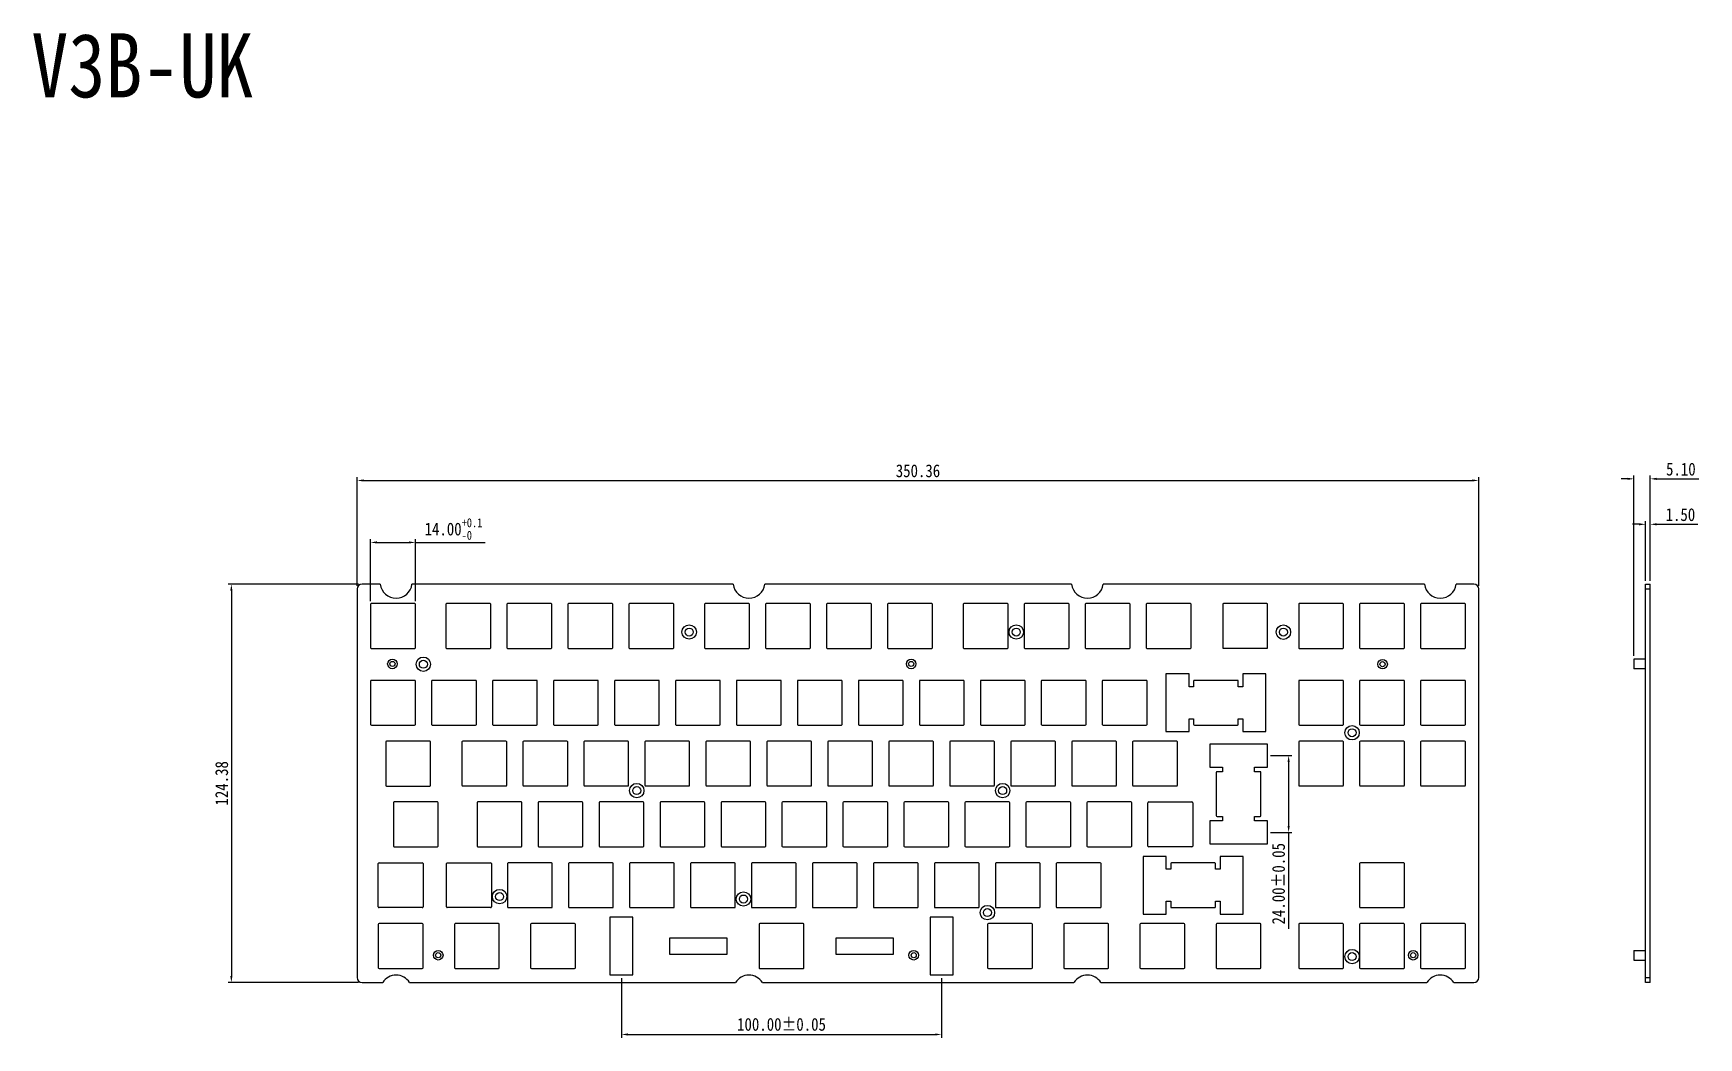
# Model space of a CAD drawing. Header units: millimetres. Extents: x -14 to 1164, y 2 to 864.
# Drawn here: x 644 to 1164, y 3 to 316 of the extents above; entities that cross this region are included whole.
import ezdxf

# ---------------------------------------------------------------- set-up
doc = ezdxf.new("R2010")
doc.units = ezdxf.units.MM
doc.header["$LTSCALE"] = 16.335
doc.header["$PDMODE"] = 3
doc.header["$PDSIZE"] = 8
doc.layers.get('0').update_dxf_attribs({"linetype": 'CONTINUOUS'})
doc.layers.get('Defpoints').update_dxf_attribs({"linetype": 'CONTINUOUS'})
doc.layers.add('标注尺寸', color=2, linetype='CONTINUOUS')
doc.layers.add('辅助线', color=8, linetype='CONTINUOUS')
doc.styles.get("Standard").update_dxf_attribs({"font": '', "width": 0.85, "height": 4})
doc.styles.get('Standard').set_extended_font_data('SimSun')
doc.dimstyles.get("Standard").update_dxf_attribs({"dimtxt": 2.5, "dimasz": 2, "dimexe": 1, "dimexo": 1, "dimgap": 1, "dimtad": 1, "dimzin": 1, "dimdsep": 46, "dimtxsty": 'Standard', "dimcen": 0.09, "dimadec": 0, "dimazin": 2, "dimtp": 0.01, "dimtm": 0.01, "dimtfac": 1, "dimtofl": 0, "dimtmove": 0, "dimatfit": 3, "dimfxl": 1, "dimtolj": 1, "dimarcsym": 0})

# ---------------------------------------------------------------- blocks, each defined once
blk = doc.blocks.new('*D8')
at = {"layer": 'Defpoints', "color": 0}
for p in [(1095.61, 176.78), (745.25, 142.88), (1095.61, 142.88)]:
    blk.add_point(p, dxfattribs=at)
at = {"layer": '标注尺寸', "color": 0, "lineweight": -2}
for p, q in [((745.25, 143.88), (745.25, 177.78)), ((1095.61, 143.88), (1095.61, 177.78)), ((747.25, 176.78), (1093.61, 176.78))]:
    blk.add_line(p, q, dxfattribs=at)
at = {"layer": '标注尺寸', "color": 0}
for points in [[(747.25, 177.11), (747.25, 176.45), (745.25, 176.78)], [(1093.61, 177.11), (1093.61, 176.45), (1095.61, 176.78)]]:
    blk.add_solid(points, dxfattribs=at)
at = {"layer": '标注尺寸', "color": 0, "insert": (920.43, 179.78), "char_height": 4, "attachment_point": 5}
blk.add_mtext('\\A1;350.36', dxfattribs=at)
blk = doc.blocks.new('*D9')
at = {"layer": 'Defpoints', "color": 0}
for p in [(746.6, 144.38), (705.92, 20), (746.6, 20)]:
    blk.add_point(p, dxfattribs=at)
at = {"layer": '标注尺寸', "color": 0, "lineweight": -2}
for p, q in [((745.6, 144.38), (704.92, 144.38)), ((705.92, 142.38), (705.92, 22)), ((745.6, 20), (704.92, 20))]:
    blk.add_line(p, q, dxfattribs=at)
at = {"layer": '标注尺寸', "color": 0}
for points in [[(705.59, 142.38), (706.26, 142.38), (705.92, 144.38)], [(705.59, 22), (706.26, 22), (705.92, 20)]]:
    blk.add_solid(points, dxfattribs=at)
at = {"layer": '标注尺寸', "color": 0, "insert": (702.92, 82.19), "char_height": 4, "attachment_point": 5, "rotation": 90}
blk.add_mtext('\\A1;124.38', dxfattribs=at)
blk = doc.blocks.new('*D10')
at = {"layer": 'Defpoints', "color": 0}
for p in [(1149.19, 177.29), (1149.19, 144.38), (1144.09, 120.98)]:
    blk.add_point(p, dxfattribs=at)
at = {"layer": '标注尺寸', "color": 0, "lineweight": -2}
for p, q in [((1142.09, 177.29), (1140.09, 177.29)), ((1144.09, 121.98), (1144.09, 178.29)), ((1149.19, 145.38), (1149.19, 178.29)), ((1151.19, 177.29), (1164.33, 177.29))]:
    blk.add_line(p, q, dxfattribs=at)
at = {"layer": '标注尺寸', "color": 0}
for points in [[(1142.09, 177.62), (1142.09, 176.95), (1144.09, 177.29)], [(1151.19, 177.62), (1151.19, 176.95), (1149.19, 177.29)]]:
    blk.add_solid(points, dxfattribs=at)
at = {"layer": '标注尺寸', "color": 0, "insert": (1158.76, 180.29), "char_height": 4, "attachment_point": 5}
blk.add_mtext('\\A1;5.10', dxfattribs=at)
blk = doc.blocks.new('*D11')
at = {"layer": 'Defpoints', "color": 0}
for p in [(1149.19, 163.09), (1147.69, 144.38), (1149.19, 144.38)]:
    blk.add_point(p, dxfattribs=at)
at = {"layer": '标注尺寸', "color": 0, "lineweight": -2}
for p, q in [((1145.69, 163.09), (1143.69, 163.09)), ((1147.69, 145.38), (1147.69, 164.09)), ((1149.19, 145.38), (1149.19, 164.09)), ((1151.19, 163.09), (1164.06, 163.09))]:
    blk.add_line(p, q, dxfattribs=at)
at = {"layer": '标注尺寸', "color": 0}
for points in [[(1145.69, 163.42), (1145.69, 162.75), (1147.69, 163.09)], [(1151.19, 163.42), (1151.19, 162.75), (1149.19, 163.09)]]:
    blk.add_solid(points, dxfattribs=at)
at = {"layer": '标注尺寸', "color": 0, "insert": (1158.62, 166.09), "char_height": 4, "attachment_point": 5}
blk.add_mtext('\\A1;1.50', dxfattribs=at)
blk = doc.blocks.new('*D12')
at = {"layer": 'Defpoints', "color": 0}
for p in [(763.41, 157.43), (749.41, 138.12), (763.41, 138.12)]:
    blk.add_point(p, dxfattribs=at)
at = {"layer": '标注尺寸', "color": 0, "lineweight": -2}
for p, q in [((749.41, 139.12), (749.41, 158.43)), ((751.41, 157.43), (761.41, 157.43)), ((763.41, 139.12), (763.41, 158.43)), ((763.41, 157.43), (785.23, 157.43))]:
    blk.add_line(p, q, dxfattribs=at)
at = {"layer": '标注尺寸', "color": 0}
for points in [[(751.41, 157.76), (751.41, 157.09), (749.41, 157.43)], [(761.41, 157.76), (761.41, 157.09), (763.41, 157.43)]]:
    blk.add_solid(points, dxfattribs=at)
at = {"layer": '标注尺寸', "color": 0, "insert": (775.32, 161.62), "char_height": 4, "attachment_point": 5}
blk.add_mtext('\\A1;14.00{\\H0.7x;\\S+0.1^ -0;}', dxfattribs=at)
blk = doc.blocks.new('*D7')
at = {"layer": 'Defpoints', "color": 0}
for p in [(827.8, 22.35), (927.8, 22.35), (927.8, 3.74)]:
    blk.add_point(p, dxfattribs=at)
at = {"layer": '标注尺寸', "color": 0, "lineweight": -2}
for p, q in [((827.8, 21.35), (827.8, 2.74)), ((927.8, 21.35), (927.8, 2.74)), ((829.8, 3.74), (925.8, 3.74))]:
    blk.add_line(p, q, dxfattribs=at)
at = {"layer": '标注尺寸', "color": 0}
for points in [[(829.8, 4.07), (829.8, 3.41), (827.8, 3.74)], [(925.8, 4.07), (925.8, 3.41), (927.8, 3.74)]]:
    blk.add_solid(points, dxfattribs=at)
at = {"layer": '标注尺寸', "color": 0, "insert": (877.8, 6.88), "char_height": 4, "attachment_point": 5}
blk.add_mtext('\\A1;100.00%%P0.05', dxfattribs=at)
blk = doc.blocks.new('*D13')
at = {"layer": 'Defpoints', "color": 0}
for p in [(1029.6, 90.84), (1029.6, 66.84), (1036.23, 66.84)]:
    blk.add_point(p, dxfattribs=at)
at = {"layer": '标注尺寸', "color": 0, "lineweight": -2}
for p, q in [((1030.6, 90.84), (1037.23, 90.84)), ((1036.23, 88.84), (1036.23, 68.84)), ((1030.6, 66.84), (1037.23, 66.84)), ((1036.23, 66.84), (1036.23, 36.79))]:
    blk.add_line(p, q, dxfattribs=at)
at = {"layer": '标注尺寸', "color": 0}
for points in [[(1035.89, 88.84), (1036.56, 88.84), (1036.23, 90.84)], [(1035.89, 68.84), (1036.56, 68.84), (1036.23, 66.84)]]:
    blk.add_solid(points, dxfattribs=at)
at = {"layer": '标注尺寸', "color": 0, "insert": (1033.08, 50.82), "char_height": 4, "attachment_point": 5, "rotation": 90}
blk.add_mtext('\\A1;24.00%%P0.05', dxfattribs=at)

msp = doc.modelspace()

# ---------------------------------------------------------------- linework, layer by layer
at = {"color": 7, "linetype": 'Continuous'}
for p, q in [((745.25, 142.883), (745.25, 21.496)), ((752.44, 144.383), (746.75, 144.383)), ((862.673, 144.383), (762.358, 144.383)), ((968.406, 144.383), (872.591, 144.383)), ((1078.64, 144.383), (978.324, 144.383)), ((1094.111, 144.383), (1088.558, 144.383)), ((1095.611, 21.496), (1095.611, 142.883)), ((1147.686, 19.996), (1147.686, 144.383)), ((1147.686, 144.383), (1149.186, 144.383)), ((1147.686, 142.883), (1149.186, 142.883)), ((1149.186, 19.996), (1149.186, 144.383)), ((749.411, 138.122), (749.411, 124.522)), ((763.211, 138.322), (749.611, 138.322)), ((763.411, 124.522), (763.411, 138.122)), ((772.971, 138.122), (772.971, 124.522)), ((786.771, 138.322), (773.171, 138.322)), ((786.971, 124.522), (786.971, 138.122)), ((792.021, 138.122), (792.021, 124.522)), ((805.821, 138.322), (792.221, 138.322)), ((806.021, 124.522), (806.021, 138.122)), ((811.071, 138.122), (811.071, 124.522)), ((824.871, 138.322), (811.271, 138.322)), ((825.071, 124.522), (825.071, 138.122)), ((830.121, 138.122), (830.121, 124.522)), ((843.921, 138.322), (830.321, 138.322)), ((844.121, 124.522), (844.121, 138.122)), ((853.781, 138.122), (853.781, 124.522)), ((867.581, 138.322), (853.981, 138.322)), ((867.781, 124.522), (867.781, 138.122)), ((872.831, 138.122), (872.831, 124.522)), ((886.631, 138.322), (873.031, 138.322)), ((886.831, 124.522), (886.831, 138.122)), ((891.881, 138.122), (891.881, 124.522)), ((905.681, 138.322), (892.081, 138.322)), ((905.881, 124.522), (905.881, 138.122)), ((910.931, 138.122), (910.931, 124.522)), ((924.731, 138.322), (911.131, 138.322)), ((924.931, 124.522), (924.931, 138.122)), ((934.581, 138.122), (934.581, 124.522)), ((948.381, 138.322), (934.781, 138.322)), ((948.581, 124.522), (948.581, 138.122)), ((953.631, 138.122), (953.631, 124.522)), ((967.431, 138.322), (953.831, 138.322)), ((967.631, 124.522), (967.631, 138.122)), ((972.681, 138.122), (972.681, 124.522)), ((986.481, 138.322), (972.881, 138.322)), ((986.681, 124.522), (986.681, 138.122)), ((991.731, 138.122), (991.731, 124.522)), ((1005.531, 138.322), (991.931, 138.322)), ((1005.731, 124.522), (1005.731, 138.122)), ((1015.638, 138.154), (1015.638, 124.554)), ((1029.438, 138.354), (1015.838, 138.354)), ((1029.638, 124.554), (1029.638, 138.154)), ((1039.361, 138.122), (1039.361, 124.522)), ((1053.161, 138.322), (1039.561, 138.322)), ((1053.361, 124.522), (1053.361, 138.122)), ((1058.411, 138.122), (1058.411, 124.522)), ((1072.211, 138.322), (1058.611, 138.322)), ((1072.411, 124.522), (1072.411, 138.122)), ((1077.461, 138.122), (1077.461, 124.522)), ((1091.261, 138.322), (1077.661, 138.322)), ((1091.461, 124.522), (1091.461, 138.122)), ((749.611, 124.322), (763.211, 124.322)), ((773.171, 124.322), (786.771, 124.322)), ((792.221, 124.322), (805.821, 124.322)), ((811.271, 124.322), (824.871, 124.322)), ((830.321, 124.322), (843.921, 124.322)), ((853.981, 124.322), (867.581, 124.322)), ((873.031, 124.322), (886.631, 124.322)), ((892.081, 124.322), (905.681, 124.322)), ((911.131, 124.322), (924.731, 124.322)), ((934.781, 124.322), (948.381, 124.322)), ((953.831, 124.322), (967.431, 124.322)), ((972.881, 124.322), (986.481, 124.322)), ((991.931, 124.322), (1005.531, 124.322)), ((1015.838, 124.354), (1029.438, 124.354)), ((1039.561, 124.322), (1053.161, 124.322)), ((1058.611, 124.322), (1072.211, 124.322)), ((1077.661, 124.322), (1091.261, 124.322)), ((1144.086, 120.981), (1144.086, 117.981)), ((1147.686, 120.981), (1144.086, 120.981)), ((997.911, 116.354), (997.911, 98.354)), ((1005.111, 116.354), (997.911, 116.354)), ((1005.111, 112.354), (1005.111, 116.354)), ((1029.082, 116.354), (1021.939, 116.354)), ((1021.939, 116.354), (1021.939, 112.354)), ((1029.082, 98.354), (1029.082, 116.354)), ((1147.686, 117.981), (1144.086, 117.981)), ((1147.686, 117.903), (1144.086, 117.903)), ((749.411, 114.089), (749.411, 100.589)), ((763.161, 114.339), (749.661, 114.339)), ((763.411, 100.589), (763.411, 114.089)), ((768.461, 114.089), (768.461, 100.589)), ((782.211, 114.339), (768.711, 114.339)), ((782.461, 100.589), (782.461, 114.089)), ((787.511, 114.089), (787.511, 100.589)), ((801.261, 114.339), (787.761, 114.339)), ((801.511, 100.589), (801.511, 114.089)), ((806.561, 114.089), (806.561, 100.589)), ((820.311, 114.339), (806.811, 114.339)), ((820.561, 100.589), (820.561, 114.089)), ((825.611, 114.089), (825.611, 100.589)), ((839.361, 114.339), (825.861, 114.339)), ((839.611, 100.589), (839.611, 114.089)), ((844.661, 114.089), (844.661, 100.589)), ((858.411, 114.339), (844.911, 114.339)), ((858.661, 100.589), (858.661, 114.089)), ((863.711, 114.089), (863.711, 100.589)), ((877.461, 114.339), (863.961, 114.339)), ((877.711, 100.589), (877.711, 114.089)), ((882.761, 114.089), (882.761, 100.589)), ((896.511, 114.339), (883.011, 114.339)), ((896.761, 100.589), (896.761, 114.089)), ((901.811, 114.089), (901.811, 100.589)), ((915.561, 114.339), (902.061, 114.339)), ((915.811, 100.589), (915.811, 114.089)), ((920.861, 114.089), (920.861, 100.589)), ((934.611, 114.339), (921.111, 114.339)), ((934.861, 100.589), (934.861, 114.089)), ((939.911, 114.089), (939.911, 100.589)), ((953.661, 114.339), (940.161, 114.339)), ((953.911, 100.589), (953.911, 114.089)), ((958.961, 114.089), (958.961, 100.589)), ((972.711, 114.339), (959.211, 114.339)), ((972.961, 100.589), (972.961, 114.089)), ((978.011, 114.089), (978.011, 100.589)), ((991.761, 114.339), (978.261, 114.339)), ((992.011, 100.589), (992.011, 114.089)), ((1006.526, 112.354), (1005.111, 112.354)), ((1006.526, 114.059), (1006.526, 112.354)), ((1020.216, 114.339), (1006.806, 114.339)), ((1020.496, 112.354), (1020.496, 114.059)), ((1021.939, 112.354), (1020.496, 112.354)), ((1039.361, 114.089), (1039.361, 100.589)), ((1053.111, 114.339), (1039.611, 114.339)), ((1053.361, 100.589), (1053.361, 114.089)), ((1058.411, 114.089), (1058.411, 100.589)), ((1072.161, 114.339), (1058.661, 114.339)), ((1072.411, 100.589), (1072.411, 114.089)), ((1077.461, 114.089), (1077.461, 100.589)), ((1091.211, 114.339), (1077.711, 114.339)), ((1091.461, 100.589), (1091.461, 114.089)), ((749.661, 100.339), (763.161, 100.339)), ((768.711, 100.339), (782.211, 100.339)), ((787.761, 100.339), (801.261, 100.339)), ((806.811, 100.339), (820.311, 100.339)), ((825.861, 100.339), (839.361, 100.339)), ((844.911, 100.339), (858.411, 100.339)), ((863.961, 100.339), (877.461, 100.339)), ((883.011, 100.339), (896.511, 100.339)), ((902.061, 100.339), (915.561, 100.339)), ((921.111, 100.339), (934.611, 100.339)), ((940.161, 100.339), (953.661, 100.339)), ((959.211, 100.339), (972.711, 100.339)), ((978.261, 100.339), (991.761, 100.339)), ((1005.111, 102.354), (1006.526, 102.354)), ((1005.111, 98.354), (1005.111, 102.354)), ((1006.526, 102.354), (1006.526, 100.619)), ((1006.806, 100.339), (1020.216, 100.339)), ((1020.496, 102.354), (1021.939, 102.354)), ((1020.496, 100.619), (1020.496, 102.354)), ((1021.939, 102.354), (1021.939, 98.354)), ((1039.611, 100.339), (1053.111, 100.339)), ((1058.661, 100.339), (1072.161, 100.339)), ((1077.711, 100.339), (1091.211, 100.339)), ((754.161, 95.089), (754.161, 81.589)), ((767.911, 95.339), (754.411, 95.339)), ((768.161, 81.589), (768.161, 95.089)), ((777.946, 95.104), (777.946, 81.604)), ((791.696, 95.354), (778.196, 95.354)), ((791.946, 81.604), (791.946, 95.104)), ((796.996, 95.104), (796.996, 81.604)), ((810.746, 95.354), (797.246, 95.354)), ((810.996, 81.604), (810.996, 95.104)), ((816.046, 95.104), (816.046, 81.604)), ((829.796, 95.354), (816.296, 95.354)), ((830.046, 81.604), (830.046, 95.104)), ((835.096, 95.104), (835.096, 81.604)), ((848.846, 95.354), (835.346, 95.354)), ((849.096, 81.604), (849.096, 95.104)), ((854.146, 95.104), (854.146, 81.604)), ((867.896, 95.354), (854.396, 95.354)), ((868.146, 81.604), (868.146, 95.104)), ((873.196, 95.104), (873.196, 81.604)), ((886.946, 95.354), (873.446, 95.354)), ((887.196, 81.604), (887.196, 95.104)), ((892.246, 95.104), (892.246, 81.604)), ((905.996, 95.354), (892.496, 95.354)), ((906.246, 81.604), (906.246, 95.104)), ((911.296, 95.104), (911.296, 81.604)), ((925.046, 95.354), (911.546, 95.354)), ((925.296, 81.604), (925.296, 95.104)), ((930.346, 95.104), (930.346, 81.604)), ((944.096, 95.354), (930.596, 95.354)), ((944.346, 81.604), (944.346, 95.104)), ((949.396, 95.104), (949.396, 81.604)), ((963.146, 95.354), (949.646, 95.354)), ((963.396, 81.604), (963.396, 95.104)), ((968.446, 95.104), (968.446, 81.604)), ((982.196, 95.354), (968.696, 95.354)), ((982.446, 81.604), (982.446, 95.104)), ((987.496, 95.104), (987.496, 81.604)), ((1001.246, 95.354), (987.746, 95.354)), ((997.911, 98.354), (1005.111, 98.354)), ((1001.496, 81.604), (1001.496, 95.104)), ((1021.939, 98.354), (1029.082, 98.354)), ((1039.361, 95.104), (1039.361, 81.604)), ((1053.111, 95.354), (1039.611, 95.354)), ((1053.361, 81.604), (1053.361, 95.104)), ((1058.411, 95.104), (1058.411, 81.604)), ((1072.161, 95.354), (1058.661, 95.354)), ((1072.411, 81.604), (1072.411, 95.104)), ((1077.461, 95.104), (1077.461, 81.604)), ((1091.211, 95.354), (1077.711, 95.354)), ((1091.461, 81.604), (1091.461, 95.104)), ((754.411, 81.339), (767.911, 81.339)), ((778.196, 81.354), (791.696, 81.354)), ((797.246, 81.354), (810.746, 81.354)), ((816.296, 81.354), (829.796, 81.354)), ((835.346, 81.354), (848.846, 81.354)), ((854.396, 81.354), (867.896, 81.354)), ((873.446, 81.354), (886.946, 81.354)), ((892.496, 81.354), (905.996, 81.354)), ((911.546, 81.354), (925.046, 81.354)), ((930.596, 81.354), (944.096, 81.354)), ((949.646, 81.354), (963.146, 81.354)), ((968.696, 81.354), (982.196, 81.354)), ((987.746, 81.354), (1001.246, 81.354)), ((1039.611, 81.354), (1053.111, 81.354)), ((1058.661, 81.354), (1072.161, 81.354)), ((1077.711, 81.354), (1091.211, 81.354)), ((756.536, 76.104), (756.536, 62.604)), ((770.286, 76.354), (756.786, 76.354)), ((770.536, 62.604), (770.536, 76.104)), ((782.696, 76.104), (782.696, 62.604)), ((796.446, 76.354), (782.946, 76.354)), ((796.696, 62.604), (796.696, 76.104)), ((801.746, 76.104), (801.746, 62.604)), ((815.496, 76.354), (801.996, 76.354)), ((815.746, 62.604), (815.746, 76.104)), ((820.796, 76.104), (820.796, 62.604)), ((834.546, 76.354), (821.046, 76.354)), ((834.796, 62.604), (834.796, 76.104)), ((839.846, 76.104), (839.846, 62.604)), ((853.596, 76.354), (840.096, 76.354)), ((853.846, 62.604), (853.846, 76.104)), ((858.896, 76.104), (858.896, 62.604)), ((872.646, 76.354), (859.146, 76.354)), ((872.896, 62.604), (872.896, 76.104)), ((877.946, 76.104), (877.946, 62.604)), ((891.696, 76.354), (878.196, 76.354)), ((891.946, 62.604), (891.946, 76.104)), ((896.996, 76.104), (896.996, 62.604)), ((910.746, 76.354), (897.246, 76.354)), ((910.996, 62.604), (910.996, 76.104)), ((916.046, 76.104), (916.046, 62.604)), ((929.796, 76.354), (916.296, 76.354)), ((930.046, 62.604), (930.046, 76.104)), ((935.096, 76.104), (935.096, 62.604)), ((948.846, 76.354), (935.346, 76.354)), ((949.096, 62.604), (949.096, 76.104)), ((954.146, 76.104), (954.146, 62.604)), ((967.896, 76.354), (954.396, 76.354)), ((968.146, 62.604), (968.146, 76.104)), ((973.196, 76.104), (973.196, 62.604)), ((986.946, 76.354), (973.446, 76.354)), ((987.196, 62.604), (987.196, 76.104)), ((756.786, 62.354), (770.286, 62.354)), ((782.946, 62.354), (796.446, 62.354)), ((805.946, 57.354), (792.446, 57.354)), ((801.996, 62.354), (815.496, 62.354)), ((824.996, 57.354), (811.496, 57.354)), ((821.046, 62.354), (834.546, 62.354)), ((844.046, 57.354), (830.546, 57.354)), ((840.096, 62.354), (853.596, 62.354)), ((863.096, 57.354), (849.596, 57.354)), ((859.146, 62.354), (872.646, 62.354)), ((882.146, 57.354), (868.646, 57.354)), ((878.196, 62.354), (891.696, 62.354)), ((901.196, 57.354), (887.696, 57.354)), ((897.246, 62.354), (910.746, 62.354)), ((920.246, 57.354), (906.746, 57.354)), ((916.296, 62.354), (929.796, 62.354)), ((939.296, 57.354), (925.796, 57.354)), ((935.346, 62.354), (948.846, 62.354)), ((958.346, 57.354), (944.846, 57.354)), ((954.396, 62.354), (967.896, 62.354)), ((977.396, 57.354), (963.896, 57.354)), ((973.446, 62.354), (986.946, 62.354)), ((997.986, 59.354), (990.786, 59.354)), ((990.786, 59.354), (990.786, 41.354)), ((997.986, 55.354), (997.986, 59.354)), ((1013.136, 57.354), (999.636, 57.354)), ((1021.986, 59.354), (1014.786, 59.354)), ((1014.786, 59.354), (1014.786, 55.354)), ((1021.986, 41.354), (1021.986, 59.354)), ((1072.161, 57.354), (1058.661, 57.354)), ((792.196, 57.104), (792.196, 43.604)), ((806.196, 43.604), (806.196, 57.104)), ((811.246, 57.104), (811.246, 43.604)), ((825.246, 43.604), (825.246, 57.104)), ((830.296, 57.104), (830.296, 43.604)), ((844.296, 43.604), (844.296, 57.104)), ((849.346, 57.104), (849.346, 43.604)), ((863.346, 43.604), (863.346, 57.104)), ((868.396, 57.104), (868.396, 43.604)), ((882.396, 43.604), (882.396, 57.104)), ((887.446, 57.104), (887.446, 43.604)), ((901.446, 43.604), (901.446, 57.104)), ((906.496, 57.104), (906.496, 43.604)), ((920.496, 43.604), (920.496, 57.104)), ((925.546, 57.104), (925.546, 43.604)), ((939.546, 43.604), (939.546, 57.104)), ((944.596, 57.104), (944.596, 43.604)), ((958.596, 43.604), (958.596, 57.104)), ((963.646, 57.104), (963.646, 43.604)), ((977.646, 43.604), (977.646, 57.104)), ((999.386, 55.354), (997.986, 55.354)), ((999.386, 57.104), (999.386, 55.354)), ((1013.386, 55.354), (1013.386, 57.104)), ((1014.786, 55.354), (1013.386, 55.354)), ((1058.411, 57.104), (1058.411, 43.604)), ((1072.411, 43.604), (1072.411, 57.104)), ((792.446, 43.354), (805.946, 43.354)), ((811.496, 43.354), (824.996, 43.354)), ((830.546, 43.354), (844.046, 43.354)), ((849.596, 43.354), (863.096, 43.354)), ((868.646, 43.354), (882.146, 43.354)), ((887.696, 43.354), (901.196, 43.354)), ((906.746, 43.354), (920.246, 43.354)), ((925.796, 43.354), (939.296, 43.354)), ((944.846, 43.354), (958.346, 43.354)), ((963.896, 43.354), (977.396, 43.354)), ((997.986, 45.354), (999.386, 45.354)), ((997.986, 41.354), (997.986, 45.354)), ((999.386, 45.354), (999.386, 43.604)), ((999.636, 43.354), (1013.136, 43.354)), ((1013.386, 45.354), (1014.786, 45.354)), ((1013.386, 43.604), (1013.386, 45.354)), ((1014.786, 45.354), (1014.786, 41.354)), ((1058.661, 43.354), (1072.161, 43.354)), ((751.821, 38.104), (751.821, 24.604)), ((765.571, 38.354), (752.071, 38.354)), ((765.821, 24.604), (765.821, 38.104)), ((775.621, 38.104), (775.621, 24.604)), ((789.371, 38.354), (775.871, 38.354)), ((789.621, 24.604), (789.621, 38.104)), ((799.421, 38.104), (799.421, 24.604)), ((813.171, 38.354), (799.671, 38.354)), ((813.421, 24.604), (813.421, 38.104)), ((824.196, 40.354), (824.196, 22.354)), ((831.396, 40.354), (824.196, 40.354)), ((831.396, 22.354), (831.396, 40.354)), ((870.796, 38.154), (870.796, 24.554)), ((884.596, 38.354), (870.996, 38.354)), ((884.796, 24.554), (884.796, 38.154)), ((924.196, 40.354), (924.196, 22.354)), ((931.396, 40.354), (924.196, 40.354)), ((931.396, 22.354), (931.396, 40.354)), ((942.171, 38.104), (942.171, 24.604)), ((955.921, 38.354), (942.421, 38.354)), ((956.171, 24.604), (956.171, 38.104)), ((965.971, 38.104), (965.971, 24.604)), ((979.721, 38.354), (966.221, 38.354)), ((979.971, 24.604), (979.971, 38.104)), ((989.771, 38.104), (989.771, 24.604)), ((1003.521, 38.354), (990.021, 38.354)), ((990.786, 41.354), (997.986, 41.354)), ((1003.771, 24.604), (1003.771, 38.104)), ((1013.571, 38.104), (1013.571, 24.604)), ((1027.321, 38.354), (1013.821, 38.354)), ((1014.786, 41.354), (1021.986, 41.354)), ((1027.571, 24.604), (1027.571, 38.104)), ((1039.361, 38.104), (1039.361, 24.604)), ((1053.111, 38.354), (1039.611, 38.354)), ((1053.361, 24.604), (1053.361, 38.104)), ((1058.411, 38.104), (1058.411, 24.604)), ((1072.161, 38.354), (1058.661, 38.354)), ((1072.411, 24.604), (1072.411, 38.104)), ((1077.461, 38.104), (1077.461, 24.604)), ((1091.211, 38.354), (1077.711, 38.354)), ((1091.461, 24.604), (1091.461, 38.104)), ((842.796, 33.854), (842.796, 28.854)), ((860.796, 33.854), (842.796, 33.854)), ((860.796, 28.854), (860.796, 33.854)), ((894.796, 33.854), (894.796, 28.854)), ((912.796, 33.854), (894.796, 33.854)), ((912.796, 28.854), (912.796, 33.854)), ((842.796, 28.854), (860.796, 28.854)), ((894.796, 28.854), (912.796, 28.854)), ((1144.086, 29.995), (1147.686, 29.995)), ((1144.086, 29.995), (1144.086, 26.995)), ((1144.086, 26.995), (1147.686, 26.995)), ((752.071, 24.354), (765.571, 24.354)), ((775.871, 24.354), (789.371, 24.354)), ((799.671, 24.354), (813.171, 24.354)), ((824.196, 22.354), (831.396, 22.354)), ((870.996, 24.354), (884.596, 24.354)), ((924.196, 22.354), (931.396, 22.354)), ((942.421, 24.354), (955.921, 24.354)), ((966.221, 24.354), (979.721, 24.354)), ((990.021, 24.354), (1003.521, 24.354)), ((1013.821, 24.354), (1027.321, 24.354)), ((1039.611, 24.354), (1053.111, 24.354)), ((1058.661, 24.354), (1072.161, 24.354)), ((1077.711, 24.354), (1091.211, 24.354)), ((1147.686, 21.496), (1149.186, 21.496)), ((746.75, 19.996), (753.196, 19.996)), ((761.601, 19.996), (863.43, 19.996)), ((871.835, 19.996), (969.163, 19.996)), ((977.568, 19.996), (1079.396, 19.996)), ((1087.801, 19.996), (1094.111, 19.996)), ((1149.186, 19.996), (1147.686, 19.996))]:
    msp.add_line(p, q, dxfattribs=at)
for p, q in [((1011.599, 94.411), (1011.599, 87.267)), ((1029.599, 94.411), (1011.599, 94.411)), ((1029.599, 87.267), (1029.599, 94.411)), ((1011.599, 87.267), (1015.599, 87.267)), ((1013.584, 85.544), (1013.584, 72.134)), ((1015.599, 85.824), (1013.864, 85.824)), ((1015.599, 87.267), (1015.599, 85.824)), ((1025.599, 85.824), (1025.599, 87.267)), ((1025.599, 87.267), (1029.599, 87.267)), ((1027.304, 85.824), (1025.599, 85.824)), ((1027.584, 72.134), (1027.584, 85.544)), ((992.261, 62.604), (992.261, 76.104)), ((992.511, 76.354), (1006.011, 76.354)), ((1006.261, 76.104), (1006.261, 62.604)), ((1011.599, 70.439), (1011.599, 63.239)), ((1015.599, 70.439), (1011.599, 70.439)), ((1013.864, 71.854), (1015.599, 71.854)), ((1015.599, 71.854), (1015.599, 70.439)), ((1025.599, 70.439), (1025.599, 71.854)), ((1025.599, 71.854), (1027.304, 71.854)), ((1029.599, 70.439), (1025.599, 70.439)), ((1029.599, 63.239), (1029.599, 70.439)), ((1011.599, 63.239), (1029.599, 63.239)), ((752.071, 57.354), (765.571, 57.354)), ((773.396, 57.354), (786.896, 57.354)), ((1006.011, 62.354), (992.511, 62.354)), ((751.821, 43.604), (751.821, 57.104)), ((765.821, 57.104), (765.821, 43.604)), ((773.146, 43.604), (773.146, 57.104)), ((787.146, 57.104), (787.146, 43.604)), ((765.571, 43.354), (752.071, 43.354)), ((786.896, 43.354), (773.396, 43.354))]:
    msp.add_line(p, q)
for centre, radius in [((848.951, 129.442), 2.25), ((848.951, 129.442), 1.25), ((951.131, 129.442), 2.25), ((951.131, 129.442), 1.25), ((1034.581, 129.409), 2.25), ((1034.581, 129.409), 1.25), ((765.901, 119.384), 2.25), ((765.901, 119.384), 1.25), ((1056.036, 97.979), 2.25), ((1056.036, 97.979), 1.25), ((832.581, 79.904), 2.25), ((832.581, 79.904), 1.25), ((946.881, 79.904), 2.25), ((946.881, 79.904), 1.25), ((789.726, 46.809), 2.25), ((789.726, 46.809), 1.25), ((865.911, 46.054), 2.25), ((865.911, 46.054), 1.25), ((942.111, 41.804), 2.25), ((942.111, 41.804), 1.25), ((1056.051, 28.059), 2.25), ((1056.051, 28.059), 1.25)]:
    msp.add_circle(centre, radius, dxfattribs=at)
for centre, radius, start, end in [((746.75, 142.883), 1.5, 90, 180), ((757.399, 145.023), 5, 187.35272, 352.64728), ((867.632, 145.023), 5, 187.35272, 352.64728), ((973.365, 145.023), 5, 187.35272, 352.64728), ((1083.599, 145.023), 5, 187.35272, 352.64728), ((1094.111, 142.883), 1.5, 0, 90), ((749.611, 138.122), 0.2, 90, 180), ((763.211, 138.122), 0.2, 0, 90), ((773.171, 138.122), 0.2, 90, 180), ((786.771, 138.122), 0.2, 0, 90), ((792.221, 138.122), 0.2, 90, 180), ((805.821, 138.122), 0.2, 0, 90), ((811.271, 138.122), 0.2, 90, 180), ((824.871, 138.122), 0.2, 0, 90), ((830.321, 138.122), 0.2, 90, 180), ((843.921, 138.122), 0.2, 0, 90), ((853.981, 138.122), 0.2, 90, 180), ((867.581, 138.122), 0.2, 0, 90), ((873.031, 138.122), 0.2, 90, 180), ((886.631, 138.122), 0.2, 0, 90), ((892.081, 138.122), 0.2, 90, 180), ((905.681, 138.122), 0.2, 0, 90), ((911.131, 138.122), 0.2, 90, 180), ((924.731, 138.122), 0.2, 0, 90), ((934.781, 138.122), 0.2, 90, 180), ((948.381, 138.122), 0.2, 0, 90), ((953.831, 138.122), 0.2, 90, 180), ((967.431, 138.122), 0.2, 0, 90), ((972.881, 138.122), 0.2, 90, 180), ((986.481, 138.122), 0.2, 0, 90), ((991.931, 138.122), 0.2, 90, 180), ((1005.531, 138.122), 0.2, 0, 90), ((1015.838, 138.154), 0.2, 90, 180), ((1029.438, 138.154), 0.2, 0, 90), ((1039.561, 138.122), 0.2, 90, 180), ((1053.161, 138.122), 0.2, 0, 90), ((1058.611, 138.122), 0.2, 90, 180), ((1072.211, 138.122), 0.2, 0, 90), ((1077.661, 138.122), 0.2, 90, 180), ((1091.261, 138.122), 0.2, 0, 90), ((749.611, 124.522), 0.2, 180, 270), ((763.211, 124.522), 0.2, 270, 0), ((773.171, 124.522), 0.2, 180, 270), ((786.771, 124.522), 0.2, 270, 0), ((792.221, 124.522), 0.2, 180, 270), ((805.821, 124.522), 0.2, 270, 0), ((811.271, 124.522), 0.2, 180, 270), ((824.871, 124.522), 0.2, 270, 0), ((830.321, 124.522), 0.2, 180, 270), ((843.921, 124.522), 0.2, 270, 0), ((853.981, 124.522), 0.2, 180, 270), ((867.581, 124.522), 0.2, 270, 0), ((873.031, 124.522), 0.2, 180, 270), ((886.631, 124.522), 0.2, 270, 360), ((892.081, 124.522), 0.2, 180, 270), ((905.681, 124.522), 0.2, 270, 360), ((911.131, 124.522), 0.2, 180, 270), ((924.731, 124.522), 0.2, 270, 0), ((934.781, 124.522), 0.2, 180, 270), ((948.381, 124.522), 0.2, 270, 0), ((953.831, 124.522), 0.2, 180, 270), ((967.431, 124.522), 0.2, 270, 0), ((972.881, 124.522), 0.2, 180, 270), ((986.481, 124.522), 0.2, 270, 0), ((991.931, 124.522), 0.2, 180, 270), ((1005.531, 124.522), 0.2, 270, 0), ((1015.838, 124.554), 0.2, 180, 270), ((1029.438, 124.554), 0.2, 270, 0), ((1039.561, 124.522), 0.2, 180, 270), ((1053.161, 124.522), 0.2, 270, 0), ((1058.611, 124.522), 0.2, 180, 270), ((1072.211, 124.522), 0.2, 270, 0), ((1077.661, 124.522), 0.2, 180, 270), ((1091.261, 124.522), 0.2, 270, 0), ((749.661, 114.089), 0.25, 90, 180), ((763.161, 114.089), 0.25, 0, 90), ((768.711, 114.089), 0.25, 90, 180), ((782.211, 114.089), 0.25, 0, 90), ((787.761, 114.089), 0.25, 90, 180), ((801.261, 114.089), 0.25, 0, 90), ((806.811, 114.089), 0.25, 90, 180), ((820.311, 114.089), 0.25, 0, 90), ((825.861, 114.089), 0.25, 90, 180), ((839.361, 114.089), 0.25, 0, 90), ((844.911, 114.089), 0.25, 90, 180), ((858.411, 114.089), 0.25, 0, 90), ((863.961, 114.089), 0.25, 90, 180), ((877.461, 114.089), 0.25, 0, 90), ((883.011, 114.089), 0.25, 90, 180), ((896.511, 114.089), 0.25, 0, 90), ((902.061, 114.089), 0.25, 90, 180), ((915.561, 114.089), 0.25, 0, 90), ((921.111, 114.089), 0.25, 90, 180), ((934.611, 114.089), 0.25, 0, 90), ((940.161, 114.089), 0.25, 90, 180), ((953.661, 114.089), 0.25, 0, 90), ((959.211, 114.089), 0.25, 90, 180), ((972.711, 114.089), 0.25, 0, 90), ((978.261, 114.089), 0.25, 90, 180), ((991.761, 114.089), 0.25, 0, 90), ((1006.806, 114.059), 0.28, 90, 180), ((1020.216, 114.059), 0.28, 0, 90), ((1039.611, 114.089), 0.25, 90, 180), ((1053.111, 114.089), 0.25, 0, 90), ((1058.661, 114.089), 0.25, 90, 180), ((1072.161, 114.089), 0.25, 0, 90), ((1077.711, 114.089), 0.25, 90, 180), ((1091.211, 114.089), 0.25, 0, 90), ((749.661, 100.589), 0.25, 180, 270), ((763.161, 100.589), 0.25, 270, 0), ((768.711, 100.589), 0.25, 180, 270), ((782.211, 100.589), 0.25, 270, 0), ((787.761, 100.589), 0.25, 180, 270), ((801.261, 100.589), 0.25, 270, 0), ((806.811, 100.589), 0.25, 180, 270), ((820.311, 100.589), 0.25, 270, 0), ((825.861, 100.589), 0.25, 180, 270), ((839.361, 100.589), 0.25, 270, 0), ((844.911, 100.589), 0.25, 180, 270), ((858.411, 100.589), 0.25, 270, 0), ((863.961, 100.589), 0.25, 180, 270), ((877.461, 100.589), 0.25, 270, 0), ((883.011, 100.589), 0.25, 180, 270), ((896.511, 100.589), 0.25, 270, 0), ((902.061, 100.589), 0.25, 180, 270), ((915.561, 100.589), 0.25, 270, 0), ((921.111, 100.589), 0.25, 180, 270), ((934.611, 100.589), 0.25, 270, 0), ((940.161, 100.589), 0.25, 180, 270), ((953.661, 100.589), 0.25, 270, 0), ((959.211, 100.589), 0.25, 180, 270), ((972.711, 100.589), 0.25, 270, 0), ((978.261, 100.589), 0.25, 180, 270), ((991.761, 100.589), 0.25, 270, 0), ((1006.806, 100.619), 0.28, 180, 270), ((1020.216, 100.619), 0.28, 270, 0), ((1039.611, 100.589), 0.25, 180, 270), ((1053.111, 100.589), 0.25, 270, 0), ((1058.661, 100.589), 0.25, 180, 270), ((1072.161, 100.589), 0.25, 270, 0), ((1077.711, 100.589), 0.25, 180, 270), ((1091.211, 100.589), 0.25, 270, 0), ((754.411, 95.089), 0.25, 90, 180), ((767.911, 95.089), 0.25, 0, 90), ((778.196, 95.104), 0.25, 90, 180), ((791.696, 95.104), 0.25, 0, 90), ((797.246, 95.104), 0.25, 90, 180), ((810.746, 95.104), 0.25, 0, 90), ((816.296, 95.104), 0.25, 90, 180), ((829.796, 95.104), 0.25, 0, 90), ((835.346, 95.104), 0.25, 90, 180), ((848.846, 95.104), 0.25, 0, 90), ((854.396, 95.104), 0.25, 90, 180), ((867.896, 95.104), 0.25, 0, 90), ((873.446, 95.104), 0.25, 90, 180), ((886.946, 95.104), 0.25, 0, 90), ((892.496, 95.104), 0.25, 90, 180), ((905.996, 95.104), 0.25, 0, 90), ((911.546, 95.104), 0.25, 90, 180), ((925.046, 95.104), 0.25, 0, 90), ((930.596, 95.104), 0.25, 90, 180), ((944.096, 95.104), 0.25, 0, 90), ((949.646, 95.104), 0.25, 90, 180), ((963.146, 95.104), 0.25, 0, 90), ((968.696, 95.104), 0.25, 90, 180), ((982.196, 95.104), 0.25, 0, 90), ((987.746, 95.104), 0.25, 90, 180), ((1001.246, 95.104), 0.25, 0, 90), ((1039.611, 95.104), 0.25, 90, 180), ((1053.111, 95.104), 0.25, 0, 90), ((1058.661, 95.104), 0.25, 90, 180), ((1072.161, 95.104), 0.25, 0, 90), ((1077.711, 95.104), 0.25, 90, 180), ((1091.211, 95.104), 0.25, 0, 90), ((754.411, 81.589), 0.25, 180, 270), ((767.911, 81.589), 0.25, 270, 0), ((778.196, 81.604), 0.25, 180, 270), ((791.696, 81.604), 0.25, 270, 0), ((797.246, 81.604), 0.25, 180, 270), ((810.746, 81.604), 0.25, 270, 0), ((816.296, 81.604), 0.25, 180, 270), ((829.796, 81.604), 0.25, 270, 0), ((835.346, 81.604), 0.25, 180, 270), ((848.846, 81.604), 0.25, 270, 0), ((854.396, 81.604), 0.25, 180, 270), ((867.896, 81.604), 0.25, 270, 0), ((873.446, 81.604), 0.25, 180, 270), ((886.946, 81.604), 0.25, 270, 0), ((892.496, 81.604), 0.25, 180, 270), ((905.996, 81.604), 0.25, 270, 0), ((911.546, 81.604), 0.25, 180, 270), ((925.046, 81.604), 0.25, 270, 0), ((930.596, 81.604), 0.25, 180, 270), ((944.096, 81.604), 0.25, 270, 0), ((949.646, 81.604), 0.25, 180, 270), ((963.146, 81.604), 0.25, 270, 0), ((968.696, 81.604), 0.25, 180, 270), ((982.196, 81.604), 0.25, 270, 0), ((987.746, 81.604), 0.25, 180, 270), ((1001.246, 81.604), 0.25, 270, 0), ((1039.611, 81.604), 0.25, 180, 270), ((1053.111, 81.604), 0.25, 270, 0), ((1058.661, 81.604), 0.25, 180, 270), ((1072.161, 81.604), 0.25, 270, 0), ((1077.711, 81.604), 0.25, 180, 270), ((1091.211, 81.604), 0.25, 270, 0), ((756.786, 76.104), 0.25, 90, 180), ((770.286, 76.104), 0.25, 0, 90), ((782.946, 76.104), 0.25, 90, 180), ((796.446, 76.104), 0.25, 0, 90), ((801.996, 76.104), 0.25, 90, 180), ((815.496, 76.104), 0.25, 0, 90), ((821.046, 76.104), 0.25, 90, 180), ((834.546, 76.104), 0.25, 0, 90), ((840.096, 76.104), 0.25, 90, 180), ((853.596, 76.104), 0.25, 0, 90), ((859.146, 76.104), 0.25, 90, 180), ((872.646, 76.104), 0.25, 0, 90), ((878.196, 76.104), 0.25, 90, 180), ((891.696, 76.104), 0.25, 0, 90), ((897.246, 76.104), 0.25, 90, 180), ((910.746, 76.104), 0.25, 0, 90), ((916.296, 76.104), 0.25, 90, 180), ((929.796, 76.104), 0.25, 0, 90), ((935.346, 76.104), 0.25, 90, 180), ((948.846, 76.104), 0.25, 0, 90), ((954.396, 76.104), 0.25, 90, 180), ((967.896, 76.104), 0.25, 0, 90), ((973.446, 76.104), 0.25, 90, 180), ((986.946, 76.104), 0.25, 0, 90), ((756.786, 62.604), 0.25, 180, 270), ((770.286, 62.604), 0.25, 270, 0), ((782.946, 62.604), 0.25, 180, 270), ((796.446, 62.604), 0.25, 270, 0), ((801.996, 62.604), 0.25, 180, 270), ((815.496, 62.604), 0.25, 270, 0), ((821.046, 62.604), 0.25, 180, 270), ((834.546, 62.604), 0.25, 270, 0), ((840.096, 62.604), 0.25, 180, 270), ((853.596, 62.604), 0.25, 270, 0), ((859.146, 62.604), 0.25, 180, 270), ((872.646, 62.604), 0.25, 270, 0), ((878.196, 62.604), 0.25, 180, 270), ((891.696, 62.604), 0.25, 270, 0), ((897.246, 62.604), 0.25, 180, 270), ((910.746, 62.604), 0.25, 270, 0), ((916.296, 62.604), 0.25, 180, 270), ((929.796, 62.604), 0.25, 270, 0), ((935.346, 62.604), 0.25, 180, 270), ((948.846, 62.604), 0.25, 270, 0), ((954.396, 62.604), 0.25, 180, 270), ((967.896, 62.604), 0.25, 270, 0), ((973.446, 62.604), 0.25, 180, 270), ((986.946, 62.604), 0.25, 270, 0), ((792.446, 57.104), 0.25, 90, 180), ((805.946, 57.104), 0.25, 0, 90), ((811.496, 57.104), 0.25, 90, 180), ((824.996, 57.104), 0.25, 0, 90), ((830.546, 57.104), 0.25, 90, 180), ((844.046, 57.104), 0.25, 0, 90), ((849.596, 57.104), 0.25, 90, 180), ((863.096, 57.104), 0.25, 0, 90), ((868.646, 57.104), 0.25, 90, 180), ((882.146, 57.104), 0.25, 0, 90), ((887.696, 57.104), 0.25, 90, 180), ((901.196, 57.104), 0.25, 0, 90), ((906.746, 57.104), 0.25, 90, 180), ((920.246, 57.104), 0.25, 0, 90), ((925.796, 57.104), 0.25, 90, 180), ((939.296, 57.104), 0.25, 0, 90), ((944.846, 57.104), 0.25, 90, 180), ((958.346, 57.104), 0.25, 0, 90), ((963.896, 57.104), 0.25, 90, 180), ((977.396, 57.104), 0.25, 0, 90), ((999.636, 57.104), 0.25, 90, 180), ((1013.136, 57.104), 0.25, 0, 90), ((1058.661, 57.104), 0.25, 90, 180), ((1072.161, 57.104), 0.25, 0, 90), ((792.446, 43.604), 0.25, 180, 270), ((805.946, 43.604), 0.25, 270, 0), ((811.496, 43.604), 0.25, 180, 270), ((824.996, 43.604), 0.25, 270, 0), ((830.546, 43.604), 0.25, 180, 270), ((844.046, 43.604), 0.25, 270, 0), ((849.596, 43.604), 0.25, 180, 270), ((863.096, 43.604), 0.25, 270, 0), ((868.646, 43.604), 0.25, 180, 270), ((882.146, 43.604), 0.25, 270, 0), ((887.696, 43.604), 0.25, 180, 270), ((901.196, 43.604), 0.25, 270, 0), ((906.746, 43.604), 0.25, 180, 270), ((920.246, 43.604), 0.25, 270, 0), ((925.796, 43.604), 0.25, 180, 270), ((939.296, 43.604), 0.25, 270, 0), ((944.846, 43.604), 0.25, 180, 270), ((958.346, 43.604), 0.25, 270, 0), ((963.896, 43.604), 0.25, 180, 270), ((977.396, 43.604), 0.25, 270, 0), ((999.636, 43.604), 0.25, 180, 270), ((1013.136, 43.604), 0.25, 270, 0), ((1058.661, 43.604), 0.25, 180, 270), ((1072.161, 43.604), 0.25, 270, 0), ((752.071, 38.104), 0.25, 90, 180), ((765.571, 38.104), 0.25, 0, 90), ((775.871, 38.104), 0.25, 90, 180), ((789.371, 38.104), 0.25, 0, 90), ((799.671, 38.104), 0.25, 90, 180), ((813.171, 38.104), 0.25, 0, 90), ((870.996, 38.154), 0.2, 89.99998, 180), ((884.596, 38.154), 0.2, 359.99999, 90.00002), ((942.421, 38.104), 0.25, 90, 180), ((955.921, 38.104), 0.25, 0, 90), ((966.221, 38.104), 0.25, 90, 180), ((979.721, 38.104), 0.25, 0, 90), ((990.021, 38.104), 0.25, 90, 180), ((1003.521, 38.104), 0.25, 0, 90), ((1013.821, 38.104), 0.25, 90, 180), ((1027.321, 38.104), 0.25, 0, 90), ((1039.611, 38.104), 0.25, 90, 180), ((1053.111, 38.104), 0.25, 0, 90), ((1058.661, 38.104), 0.25, 90, 180), ((1072.161, 38.104), 0.25, 0, 90), ((1077.711, 38.104), 0.25, 90, 180), ((1091.211, 38.104), 0.25, 0, 90), ((746.75, 21.496), 1.5, 180, 270), ((752.071, 24.604), 0.25, 180, 270), ((757.399, 17.287), 5, 32.80696, 147.19304), ((765.571, 24.604), 0.25, 270, 0), ((775.871, 24.604), 0.25, 180, 270), ((789.371, 24.604), 0.25, 270, 0), ((799.671, 24.604), 0.25, 180, 270), ((813.171, 24.604), 0.25, 270, 0), ((867.632, 17.287), 5, 32.80696, 147.19304), ((870.996, 24.554), 0.2, 179.99998, 270.00002), ((884.596, 24.554), 0.2, 269.99998, 0), ((942.421, 24.604), 0.25, 180, 270), ((955.921, 24.604), 0.25, 270, 0), ((966.221, 24.604), 0.25, 180, 270), ((973.365, 17.287), 5, 32.80696, 147.19304), ((979.721, 24.604), 0.25, 270, 0), ((990.021, 24.604), 0.25, 180, 270), ((1003.521, 24.604), 0.25, 270, 0), ((1013.821, 24.604), 0.25, 180, 270), ((1027.321, 24.604), 0.25, 270, 0), ((1039.611, 24.604), 0.25, 180, 270), ((1053.111, 24.604), 0.25, 270, 0), ((1058.661, 24.604), 0.25, 180, 270), ((1072.161, 24.604), 0.25, 270, 0), ((1077.711, 24.604), 0.25, 180, 270), ((1083.599, 17.287), 5, 32.80696, 147.19304), ((1091.211, 24.604), 0.25, 270, 0), ((1094.111, 21.496), 1.5, 270, 0)]:
    msp.add_arc(centre, radius, start, end, dxfattribs=at)
for centre, radius, start, end in [((1013.864, 85.544), 0.28, 90, 180), ((1027.304, 85.544), 0.28, 360, 90), ((992.511, 76.104), 0.25, 90, 180), ((1006.011, 76.104), 0.25, 0, 90), ((1013.864, 72.134), 0.28, 180, 270), ((1027.304, 72.134), 0.28, 270, 0), ((992.511, 62.604), 0.25, 180, 270), ((1006.011, 62.604), 0.25, 270, 0), ((752.071, 57.104), 0.25, 90, 180), ((765.571, 57.104), 0.25, 0, 90), ((773.396, 57.104), 0.25, 90, 180), ((786.896, 57.104), 0.25, 0, 90), ((752.071, 43.604), 0.25, 180, 270), ((765.571, 43.604), 0.25, 270, 0), ((773.396, 43.604), 0.25, 180, 270), ((786.896, 43.604), 0.25, 270, 0)]:
    msp.add_arc(centre, radius, start, end)
at = {"layer": '辅助线', "linetype": 'Continuous'}
for centre, radius in [((756.25, 119.481), 1.5), ((756.25, 119.481), 0.8), ((918.301, 119.481), 1.5), ((918.301, 119.481), 0.8), ((1065.561, 119.403), 1.5), ((1065.561, 119.403), 0.8), ((770.546, 28.495), 1.5), ((770.546, 28.495), 0.8), ((919.1, 28.495), 1.5), ((919.1, 28.495), 0.8), ((1075.126, 28.495), 1.5), ((1075.126, 28.495), 0.8)]:
    msp.add_circle(centre, radius, dxfattribs=at)

# ---------------------------------------------------------------- texts
at = {"layer": '标注尺寸', "insert": (643.43, 316.441), "char_height": 20, "attachment_point": 1}
msp.add_mtext_dynamic_manual_height_columns('V3B-UK', width=192.32813, gutter_width=20, heights=[0], dxfattribs=at)

# ---------------------------------------------------------------- dimensions: what is measured, and where the dimension line sits
at = {"layer": '标注尺寸'}
for base, p1, p2, picture, middle in [((1095.611, 176.78), (745.25, 142.883), (1095.611, 142.883), '*D8', (920.431, 179.78)), ((1149.186, 177.287), (1144.086, 120.981), (1149.186, 144.383), '*D10', (1158.757, 180.287)), ((1149.186, 163.086), (1147.686, 144.383), (1149.186, 144.383), '*D11', (1158.625, 166.086))]:
    dim = msp.add_linear_dim(base=base, p1=p1, p2=p2, dimstyle='Standard', dxfattribs=at)
    dim.commit()
    dim.dimension.update_dxf_attribs({"geometry": picture, "text_midpoint": middle})
for base, p1, p2, text, picture, middle in [((763.411, 157.427), (749.411, 138.122), (763.411, 138.122), '<>{\\H0.7x;\\S+0.1^ -0;}', '*D12', (775.322, 161.616)), ((927.796, 3.74), (827.796, 22.354), (927.796, 22.354), '<>%%P0.05', '*D7', (877.796, 6.884))]:
    dim = msp.add_linear_dim(base=base, p1=p1, p2=p2, text=text, dimstyle='Standard', dxfattribs=at)
    dim.commit()
    dim.dimension.update_dxf_attribs({"geometry": picture, "text_midpoint": middle})
dim = msp.add_linear_dim(base=(705.923, 19.996), p1=(746.6, 144.375), p2=(746.6, 19.996), angle=90, dimstyle='Standard', dxfattribs=at)
dim.commit()
dim.dimension.update_dxf_attribs({"geometry": '*D9', "text_midpoint": (702.923, 82.185)})
dim = msp.add_linear_dim(base=(1036.226, 66.839), p1=(1029.599, 90.839), p2=(1029.599, 66.839), angle=90, text='<>%%P0.05', dimstyle='Standard', dxfattribs=at)
dim.commit()
dim.dimension.update_dxf_attribs({"geometry": '*D13', "text_midpoint": (1033.082, 50.815)})

doc.saveas('drawing.dxf')
